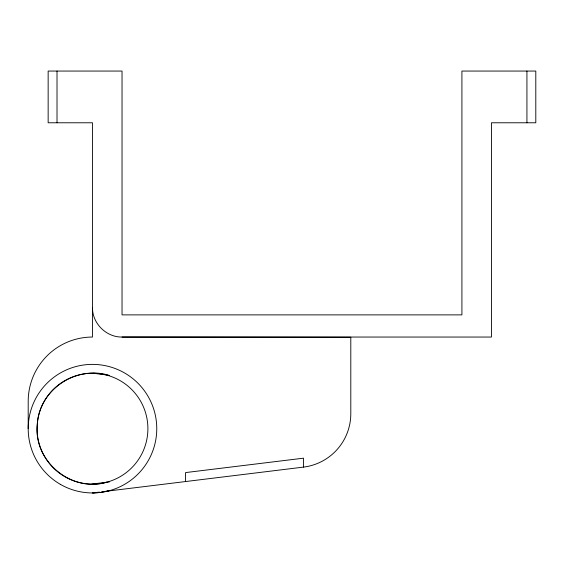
<?xml version="1.0" encoding="UTF-8"?>
<svg xmlns="http://www.w3.org/2000/svg" width="564" height="564" viewBox="0 0 564 564"><rect width="100%" height="100%" fill="white"/><g stroke="black" fill="none" stroke-linecap="round" stroke-linejoin="round"><path stroke-width="0.85" d="M106.822 482.192C71.797 493.021 33.191 461.119 37.323 424.748C38.641 389.717 76.471 364.929 109.444 375.455M109.12 490.758L100.871 492.393L92.482 492.943L95.097 492.626M109.444 481.875L91.883 484.074M96.789 492.421L99.454 492.09M101.95 491.787L103.818 491.554M105.397 491.364L303.51 467.105A53.834 53.834 0 0 0 350.801 413.673L350.801 337.265L122.035 337.046C106.236 337.321 92.207 323.292 92.482 307.493M122.007 337.046L491.47 337.046L491.47 122.776L535.8 122.776L535.8 71.057L461.916 71.057L461.916 314.881L122.035 314.881L122.035 71.057L48.151 71.057L48.151 122.776L92.482 122.776L92.482 337.046A64.282 64.282 0 0 0 28.2 401.328L28.2 428.661M93.081 373.255L107.068 374.975M526.931 71.057L526.931 122.776M303.51 467.105L303.51 458.172L185.577 472.583L185.577 481.452M57.013 71.057L57.013 122.776M58.748 472.625A55.413 55.413 0 0 0 147.423 435.894A55.413 55.413 0 0 0 71.275 377.471A55.413 55.413 0 0 0 58.748 472.625M60.341 484.335A64.282 64.282 0 0 0 156.764 428.661A64.282 64.282 0 0 0 60.341 372.994A64.282 64.282 0 0 0 60.341 484.335"/></g></svg>
